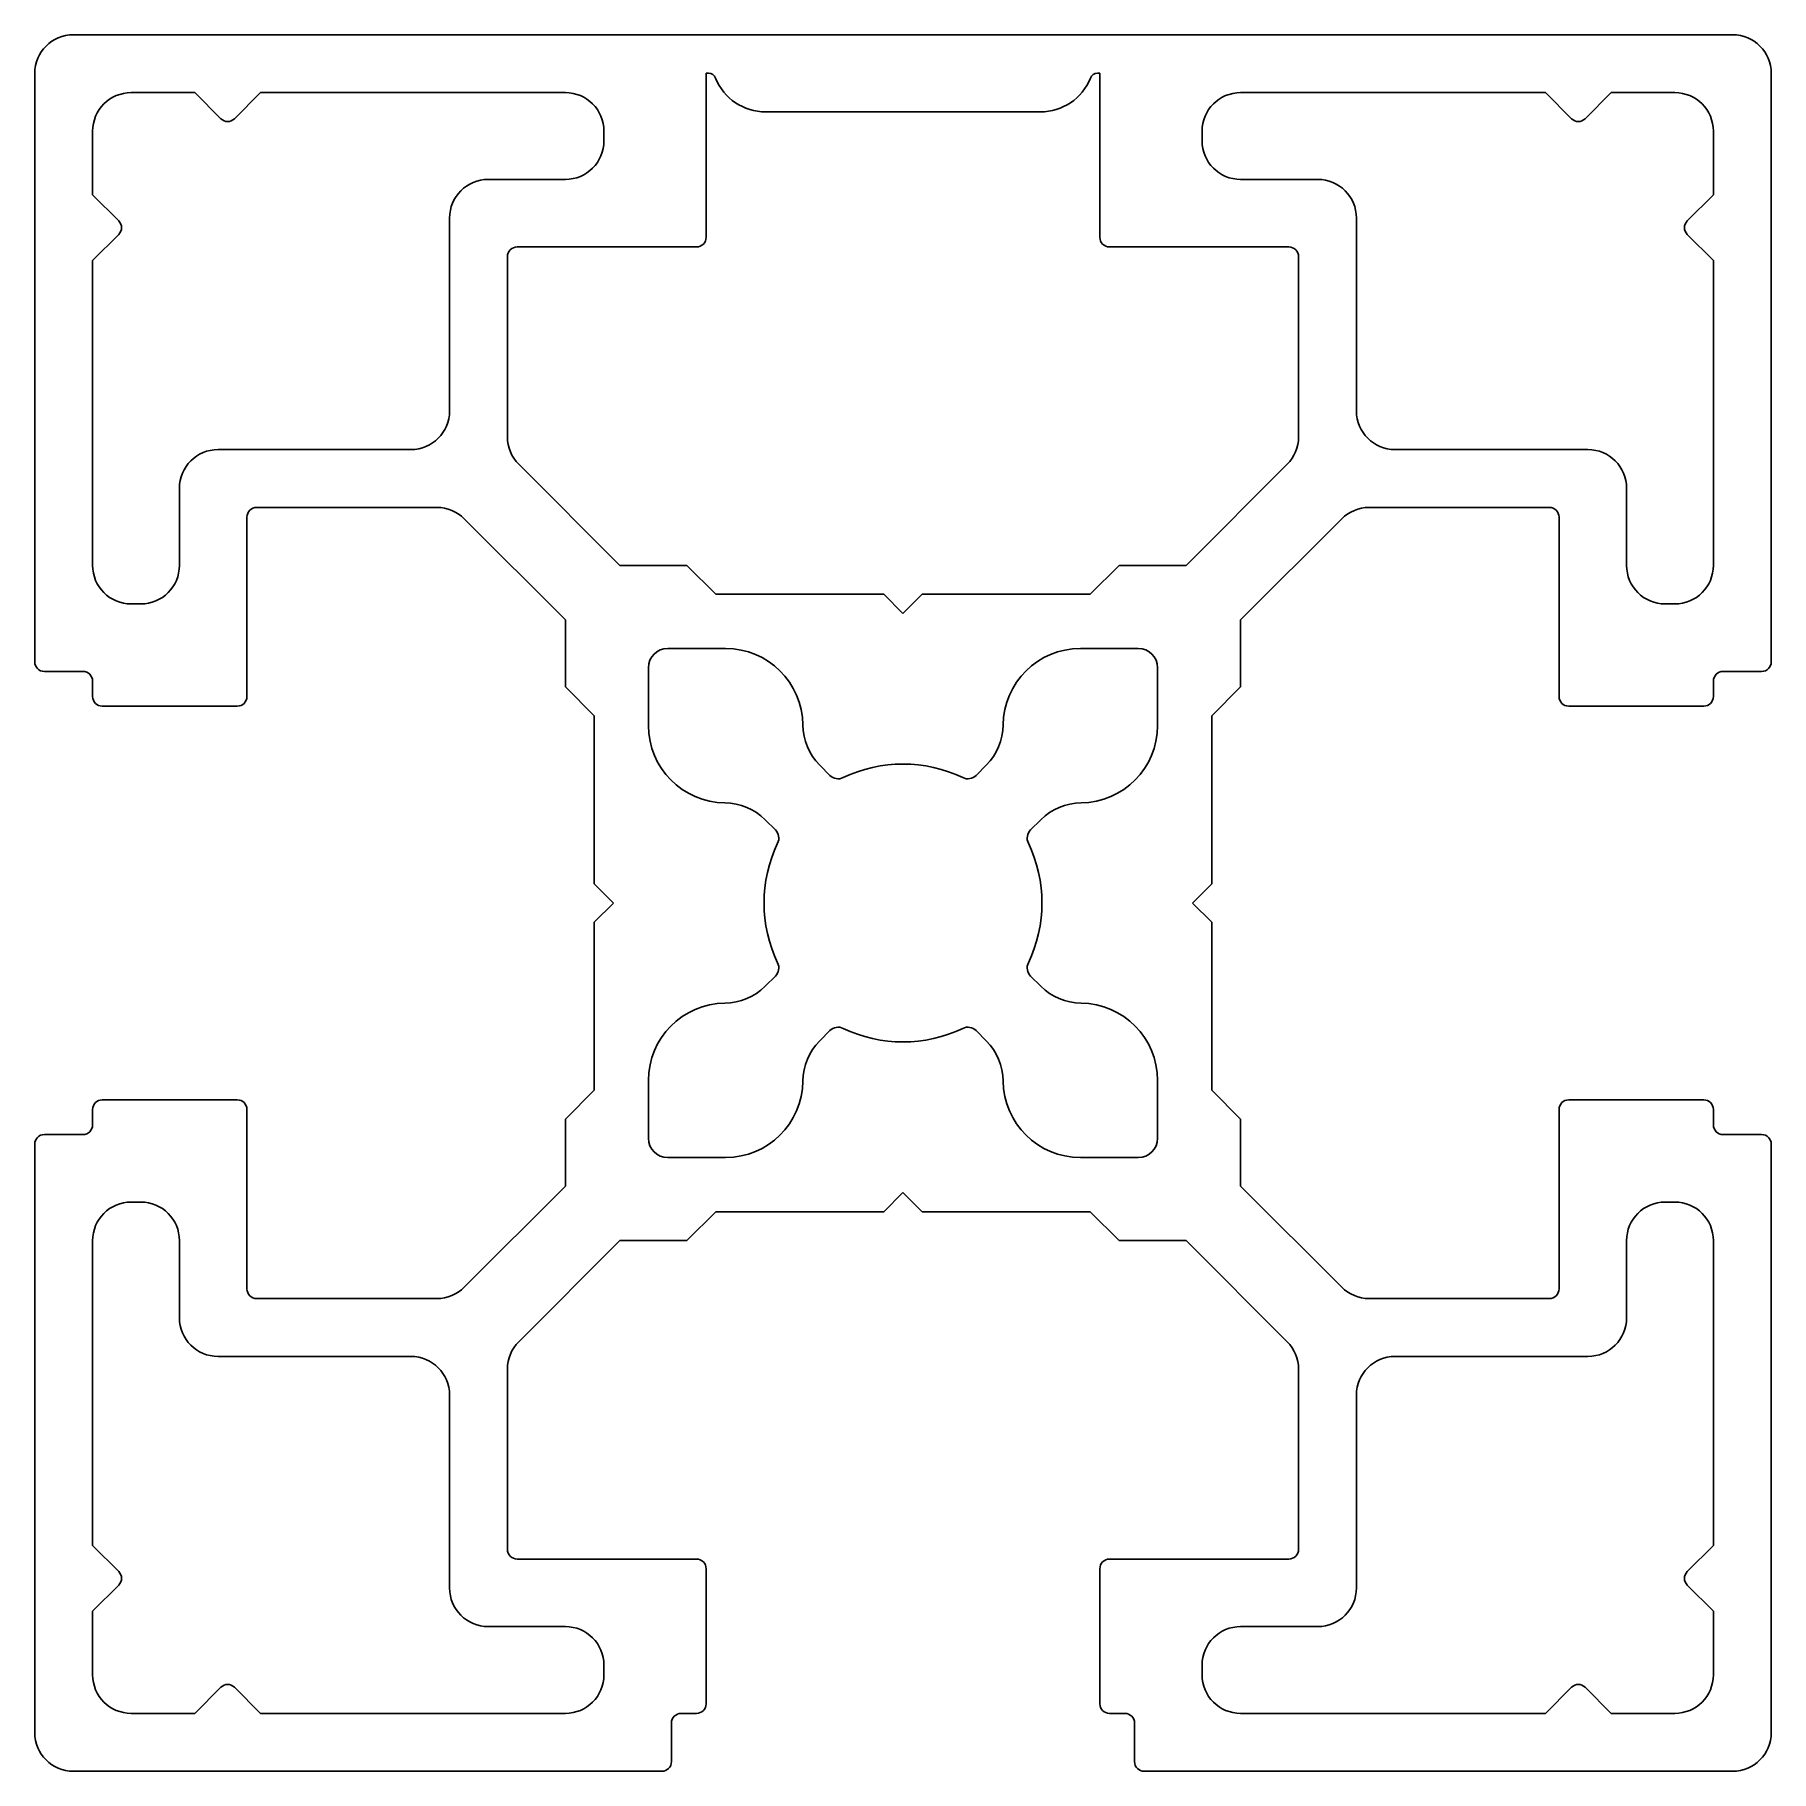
# Model space of a CAD drawing. Extents: x 2126.1 to 2171.1, y 1695.1 to 1740.1.
import ezdxf

# ---------------------------------------------------------------- set-up
doc = ezdxf.new("R2010")
doc.units = 0
doc.layers.get('0').update_dxf_attribs({"linetype": 'CONTINUOUS'})

msp = doc.modelspace()

# ---------------------------------------------------------------- linework, layer by layer
for p, q in [((2170.084, 1740.083), (2127.084, 1740.083)), ((2126.084, 1739.083), (2126.084, 1723.833)), ((2143.484, 1734.833), (2143.484, 1739.083)), ((2143.484, 1739.083), (2143.542, 1739.083)), ((2153.626, 1739.083), (2153.684, 1739.083)), ((2153.684, 1739.083), (2153.684, 1734.833)), ((2171.084, 1723.833), (2171.084, 1739.083)), ((2128.584, 1738.583), (2130.231, 1738.583)), ((2130.231, 1738.583), (2130.907, 1737.906)), ((2131.261, 1737.906), (2131.938, 1738.583)), ((2131.938, 1738.583), (2139.834, 1738.583)), ((2157.334, 1738.583), (2165.231, 1738.583)), ((2165.231, 1738.583), (2165.907, 1737.906)), ((2166.261, 1737.906), (2166.938, 1738.583)), ((2166.938, 1738.583), (2168.584, 1738.583)), ((2145.026, 1738.083), (2152.142, 1738.083)), ((2127.584, 1735.937), (2127.584, 1737.583)), ((2140.834, 1737.583), (2140.834, 1737.333)), ((2156.334, 1737.333), (2156.334, 1737.583)), ((2169.584, 1737.583), (2169.584, 1735.937)), ((2139.834, 1736.333), (2137.834, 1736.333)), ((2159.334, 1736.333), (2157.334, 1736.333)), ((2128.261, 1735.26), (2127.584, 1735.937)), ((2169.584, 1735.937), (2168.907, 1735.26)), ((2136.834, 1735.333), (2136.834, 1730.333)), ((2160.334, 1730.333), (2160.334, 1735.333)), ((2127.584, 1734.229), (2128.261, 1734.906)), ((2168.907, 1734.906), (2169.584, 1734.229)), ((2138.334, 1729.661), (2138.334, 1734.333)), ((2138.584, 1734.583), (2143.234, 1734.583)), ((2153.934, 1734.583), (2158.584, 1734.583)), ((2158.834, 1734.333), (2158.834, 1729.661)), ((2127.584, 1726.333), (2127.584, 1734.229)), ((2169.584, 1734.229), (2169.584, 1726.333)), ((2135.834, 1729.333), (2130.834, 1729.333)), ((2141.248, 1726.333), (2138.627, 1728.954)), ((2158.541, 1728.954), (2155.92, 1726.333)), ((2166.334, 1729.333), (2161.334, 1729.333)), ((2129.834, 1728.333), (2129.834, 1726.333)), ((2167.334, 1726.333), (2167.334, 1728.333)), ((2131.584, 1727.583), (2131.584, 1722.933)), ((2136.506, 1727.833), (2131.834, 1727.833)), ((2165.334, 1727.833), (2160.663, 1727.833)), ((2165.584, 1722.933), (2165.584, 1727.583)), ((2139.834, 1724.919), (2137.213, 1727.54)), ((2159.955, 1727.54), (2157.334, 1724.919)), ((2142.984, 1726.333), (2141.248, 1726.333)), ((2143.734, 1725.583), (2142.984, 1726.333)), ((2154.184, 1726.333), (2153.434, 1725.583)), ((2155.92, 1726.333), (2154.184, 1726.333)), ((2128.834, 1725.333), (2128.584, 1725.333)), ((2148.084, 1725.583), (2143.734, 1725.583)), ((2148.584, 1725.083), (2148.084, 1725.583)), ((2149.084, 1725.583), (2148.584, 1725.083)), ((2153.434, 1725.583), (2149.084, 1725.583)), ((2168.584, 1725.333), (2168.334, 1725.333)), ((2139.834, 1724.919), (2139.834, 1723.183)), ((2157.334, 1723.183), (2157.334, 1724.919)), ((2142.488, 1724.179), (2143.988, 1724.179)), ((2153.18, 1724.179), (2154.68, 1724.179)), ((2126.334, 1723.583), (2127.334, 1723.583)), ((2141.988, 1722.179), (2141.988, 1723.679)), ((2155.18, 1723.679), (2155.18, 1722.179)), ((2170.834, 1723.583), (2169.834, 1723.583)), ((2127.584, 1722.933), (2127.584, 1723.333)), ((2139.834, 1723.183), (2140.584, 1722.433)), ((2156.584, 1722.433), (2157.334, 1723.183)), ((2169.584, 1723.333), (2169.584, 1722.933)), ((2131.334, 1722.683), (2127.834, 1722.683)), ((2169.334, 1722.683), (2165.834, 1722.683)), ((2140.584, 1718.083), (2140.584, 1722.433)), ((2156.584, 1722.433), (2156.584, 1718.083)), ((2146.427, 1721.154), (2146.691, 1720.89)), ((2150.477, 1720.89), (2150.741, 1721.154)), ((2145.277, 1719.476), (2145.013, 1719.74)), ((2152.155, 1719.74), (2151.891, 1719.476)), ((2140.584, 1718.083), (2141.084, 1717.583)), ((2156.084, 1717.583), (2156.584, 1718.083)), ((2141.084, 1717.583), (2140.584, 1717.083)), ((2156.584, 1717.083), (2156.084, 1717.583)), ((2140.584, 1712.733), (2140.584, 1717.083)), ((2156.584, 1717.083), (2156.584, 1712.733)), ((2145.013, 1715.426), (2145.277, 1715.69)), ((2151.891, 1715.69), (2152.155, 1715.426)), ((2146.691, 1714.276), (2146.427, 1714.012)), ((2150.741, 1714.012), (2150.477, 1714.276)), ((2140.584, 1712.733), (2139.834, 1711.983)), ((2141.988, 1711.487), (2141.988, 1712.987)), ((2155.18, 1712.987), (2155.18, 1711.487)), ((2157.334, 1711.983), (2156.584, 1712.733)), ((2127.834, 1712.483), (2131.334, 1712.483)), ((2165.834, 1712.483), (2169.334, 1712.483)), ((2127.584, 1711.833), (2127.584, 1712.233)), ((2131.584, 1712.233), (2131.584, 1707.583)), ((2139.834, 1711.983), (2139.834, 1710.247)), ((2157.334, 1710.247), (2157.334, 1711.983)), ((2165.584, 1707.583), (2165.584, 1712.233)), ((2169.584, 1712.233), (2169.584, 1711.833)), ((2126.334, 1711.583), (2127.334, 1711.583)), ((2170.834, 1711.583), (2169.834, 1711.583)), ((2126.084, 1711.333), (2126.084, 1696.083)), ((2143.988, 1710.987), (2142.488, 1710.987)), ((2154.68, 1710.987), (2153.18, 1710.987)), ((2171.084, 1696.083), (2171.084, 1711.333)), ((2137.213, 1707.626), (2139.834, 1710.247)), ((2148.084, 1709.583), (2148.584, 1710.083)), ((2148.584, 1710.083), (2149.084, 1709.583)), ((2157.334, 1710.247), (2159.955, 1707.626)), ((2128.584, 1709.833), (2128.834, 1709.833)), ((2142.984, 1708.833), (2143.734, 1709.583)), ((2148.084, 1709.583), (2143.734, 1709.583)), ((2153.434, 1709.583), (2149.084, 1709.583)), ((2153.434, 1709.583), (2154.184, 1708.833)), ((2168.334, 1709.833), (2168.584, 1709.833)), ((2127.584, 1700.937), (2127.584, 1708.833)), ((2129.834, 1708.833), (2129.834, 1706.833)), ((2141.248, 1708.833), (2138.627, 1706.212)), ((2141.248, 1708.833), (2142.984, 1708.833)), ((2154.184, 1708.833), (2155.92, 1708.833)), ((2158.541, 1706.212), (2155.92, 1708.833)), ((2167.334, 1706.833), (2167.334, 1708.833)), ((2169.584, 1708.833), (2169.584, 1700.937)), ((2131.834, 1707.333), (2136.506, 1707.333)), ((2160.663, 1707.333), (2165.334, 1707.333)), ((2130.834, 1705.833), (2135.834, 1705.833)), ((2138.334, 1705.505), (2138.334, 1700.833)), ((2158.834, 1700.833), (2158.834, 1705.505)), ((2161.334, 1705.833), (2166.334, 1705.833)), ((2136.834, 1704.833), (2136.834, 1699.833)), ((2160.334, 1699.833), (2160.334, 1704.833)), ((2128.261, 1700.26), (2127.584, 1700.937)), ((2138.584, 1700.583), (2143.234, 1700.583)), ((2153.934, 1700.583), (2158.584, 1700.583)), ((2169.584, 1700.937), (2168.907, 1700.26)), ((2143.484, 1700.333), (2143.484, 1696.833)), ((2153.684, 1696.833), (2153.684, 1700.333)), ((2127.584, 1699.229), (2128.261, 1699.906)), ((2168.907, 1699.906), (2169.584, 1699.229)), ((2127.584, 1697.583), (2127.584, 1699.229)), ((2169.584, 1699.229), (2169.584, 1697.583)), ((2137.834, 1698.833), (2139.834, 1698.833)), ((2157.334, 1698.833), (2159.334, 1698.833)), ((2140.834, 1697.833), (2140.834, 1697.583)), ((2156.334, 1697.583), (2156.334, 1697.833)), ((2130.907, 1697.26), (2130.231, 1696.583)), ((2131.938, 1696.583), (2131.261, 1697.26)), ((2165.907, 1697.26), (2165.231, 1696.583)), ((2166.938, 1696.583), (2166.261, 1697.26)), ((2130.231, 1696.583), (2128.584, 1696.583)), ((2139.834, 1696.583), (2131.938, 1696.583)), ((2143.234, 1696.583), (2142.834, 1696.583)), ((2154.334, 1696.583), (2153.934, 1696.583)), ((2165.231, 1696.583), (2157.334, 1696.583)), ((2168.584, 1696.583), (2166.938, 1696.583)), ((2142.584, 1695.333), (2142.584, 1696.333)), ((2154.584, 1695.333), (2154.584, 1696.333)), ((2127.084, 1695.083), (2142.334, 1695.083)), ((2154.834, 1695.083), (2170.084, 1695.083))]:
    msp.add_line(p, q)
for centre, radius, start, end in [((2127.084, 1739.083), 1, 90, 180), ((2170.084, 1739.083), 1, 0, 90), ((2143.542, 1738.883), 0.2, 22.0243, 90), ((2145.026, 1739.483), 1.4, 202.0243, 270), ((2152.142, 1739.483), 1.4, 270, 337.9757), ((2153.626, 1738.883), 0.2, 90, 157.9757), ((2128.584, 1737.583), 1, 90, 180), ((2139.834, 1737.583), 1, 0, 90), ((2157.334, 1737.583), 1, 90, 180), ((2168.584, 1737.583), 1, 0, 90), ((2131.084, 1738.083), 0.25, 225, 315), ((2166.084, 1738.083), 0.25, 225, 315), ((2139.834, 1737.333), 1, 270, 0), ((2157.334, 1737.333), 1, 180, 270), ((2137.834, 1735.333), 1, 90, 180), ((2159.334, 1735.333), 1, 0, 90), ((2128.084, 1735.083), 0.25, 315, 45), ((2169.084, 1735.083), 0.25, 135, 225), ((2143.234, 1734.833), 0.25, 270, 360), ((2153.934, 1734.833), 0.25, 180, 270), ((2138.584, 1734.333), 0.25, 90, 180), ((2158.584, 1734.333), 0.25, 0, 90), ((2135.834, 1730.333), 1, 270, 0), ((2161.334, 1730.333), 1, 180, 270), ((2139.334, 1729.661), 1, 180, 225), ((2157.834, 1729.661), 1, 315, 0), ((2130.834, 1728.333), 1, 90, 180), ((2166.334, 1728.333), 1, 0, 90), ((2131.834, 1727.583), 0.25, 90, 180), ((2136.506, 1726.833), 1, 45, 90), ((2160.663, 1726.833), 1, 90, 135), ((2165.334, 1727.583), 0.25, 0, 90), ((2128.584, 1726.333), 1, 180, 270), ((2128.834, 1726.333), 1, 270, 0), ((2168.334, 1726.333), 1, 180, 270), ((2168.584, 1726.333), 1, 270, 0), ((2142.488, 1723.679), 0.5, 90, 180), ((2143.988, 1722.179), 2, 0.5847, 90), ((2153.18, 1722.179), 2, 90, 179.4153), ((2154.68, 1723.679), 0.5, 0, 90), ((2126.334, 1723.833), 0.25, 180, 270), ((2127.334, 1723.333), 0.25, 0, 90), ((2169.834, 1723.333), 0.25, 90, 180), ((2170.834, 1723.833), 0.25, 270, 360), ((2127.834, 1722.933), 0.25, 180, 270), ((2131.334, 1722.933), 0.25, 270, 360), ((2165.834, 1722.933), 0.25, 180, 270), ((2169.334, 1722.933), 0.25, 270, 360), ((2143.988, 1722.179), 2, 180, 269.4153), ((2147.488, 1722.215), 1.5, 180.5847, 225), ((2149.68, 1722.215), 1.5, 315, 359.4153), ((2153.18, 1722.179), 2, 270.5847, 0), ((2146.903, 1721.102), 0.3, 225, 295.5288), ((2148.584, 1717.583), 3.6, 64.4712, 115.5288), ((2150.265, 1721.102), 0.3, 244.4712, 315), ((2143.952, 1718.679), 1.5, 45, 89.4153), ((2153.216, 1718.679), 1.5, 90.5847, 135), ((2145.065, 1719.264), 0.3, 334.4712, 45), ((2152.103, 1719.264), 0.3, 135, 205.5288), ((2148.584, 1717.583), 3.6, 154.4712, 205.5288), ((2148.584, 1717.583), 3.6, 334.4712, 25.5288), ((2145.065, 1715.902), 0.3, 315, 25.5288), ((2152.103, 1715.902), 0.3, 154.4712, 225), ((2143.952, 1716.487), 1.5, 270.5847, 315), ((2153.216, 1716.487), 1.5, 225, 269.4153), ((2143.988, 1712.987), 2, 90.5847, 180), ((2153.18, 1712.987), 2, 0, 89.4153), ((2146.903, 1714.064), 0.3, 64.4712, 135), ((2148.584, 1717.583), 3.6, 244.4712, 295.5288), ((2150.265, 1714.064), 0.3, 45, 115.5288), ((2147.488, 1712.951), 1.5, 135, 179.4153), ((2149.68, 1712.951), 1.5, 0.5847, 45), ((2143.988, 1712.987), 2, 270, 359.4153), ((2153.18, 1712.987), 2, 180.5847, 270), ((2127.834, 1712.233), 0.25, 90, 180), ((2131.334, 1712.233), 0.25, 0, 90), ((2165.834, 1712.233), 0.25, 90, 180), ((2169.334, 1712.233), 0.25, 0, 90), ((2127.334, 1711.833), 0.25, 270, 360), ((2169.834, 1711.833), 0.25, 180, 270), ((2126.334, 1711.333), 0.25, 90, 180), ((2142.488, 1711.487), 0.5, 180, 270), ((2154.68, 1711.487), 0.5, 270, 0), ((2170.834, 1711.333), 0.25, 0, 90), ((2128.584, 1708.833), 1, 90, 180), ((2128.834, 1708.833), 1, 0, 90), ((2168.334, 1708.833), 1, 90, 180), ((2168.584, 1708.833), 1, 0, 90), ((2131.834, 1707.583), 0.25, 180, 270), ((2136.506, 1708.333), 1, 270, 315), ((2160.663, 1708.333), 1, 225, 270), ((2165.334, 1707.583), 0.25, 270, 360), ((2130.834, 1706.833), 1, 180, 270), ((2166.334, 1706.833), 1, 270, 0), ((2139.334, 1705.505), 1, 135, 180), ((2157.834, 1705.505), 1, 0, 45), ((2135.834, 1704.833), 1, 0, 90), ((2161.334, 1704.833), 1, 90, 180), ((2138.584, 1700.833), 0.25, 180, 270), ((2143.234, 1700.333), 0.25, 0, 90), ((2153.934, 1700.333), 0.25, 90, 180), ((2158.584, 1700.833), 0.25, 270, 360), ((2128.084, 1700.083), 0.25, 315, 45), ((2169.084, 1700.083), 0.25, 135, 225), ((2137.834, 1699.833), 1, 180, 270), ((2159.334, 1699.833), 1, 270, 0), ((2139.834, 1697.833), 1, 0, 90), ((2157.334, 1697.833), 1, 90, 180), ((2128.584, 1697.583), 1, 180, 270), ((2139.834, 1697.583), 1, 270, 0), ((2157.334, 1697.583), 1, 180, 270), ((2168.584, 1697.583), 1, 270, 0), ((2131.084, 1697.083), 0.25, 45, 135), ((2166.084, 1697.083), 0.25, 45, 135), ((2142.834, 1696.333), 0.25, 90, 180), ((2143.234, 1696.833), 0.25, 270, 360), ((2153.934, 1696.833), 0.25, 180, 270), ((2154.334, 1696.333), 0.25, 0, 90), ((2127.084, 1696.083), 1, 180, 270), ((2170.084, 1696.083), 1, 270, 0), ((2142.334, 1695.333), 0.25, 270, 360), ((2154.834, 1695.333), 0.25, 180, 270)]:
    msp.add_arc(centre, radius, start, end)

doc.saveas('drawing.dxf')
